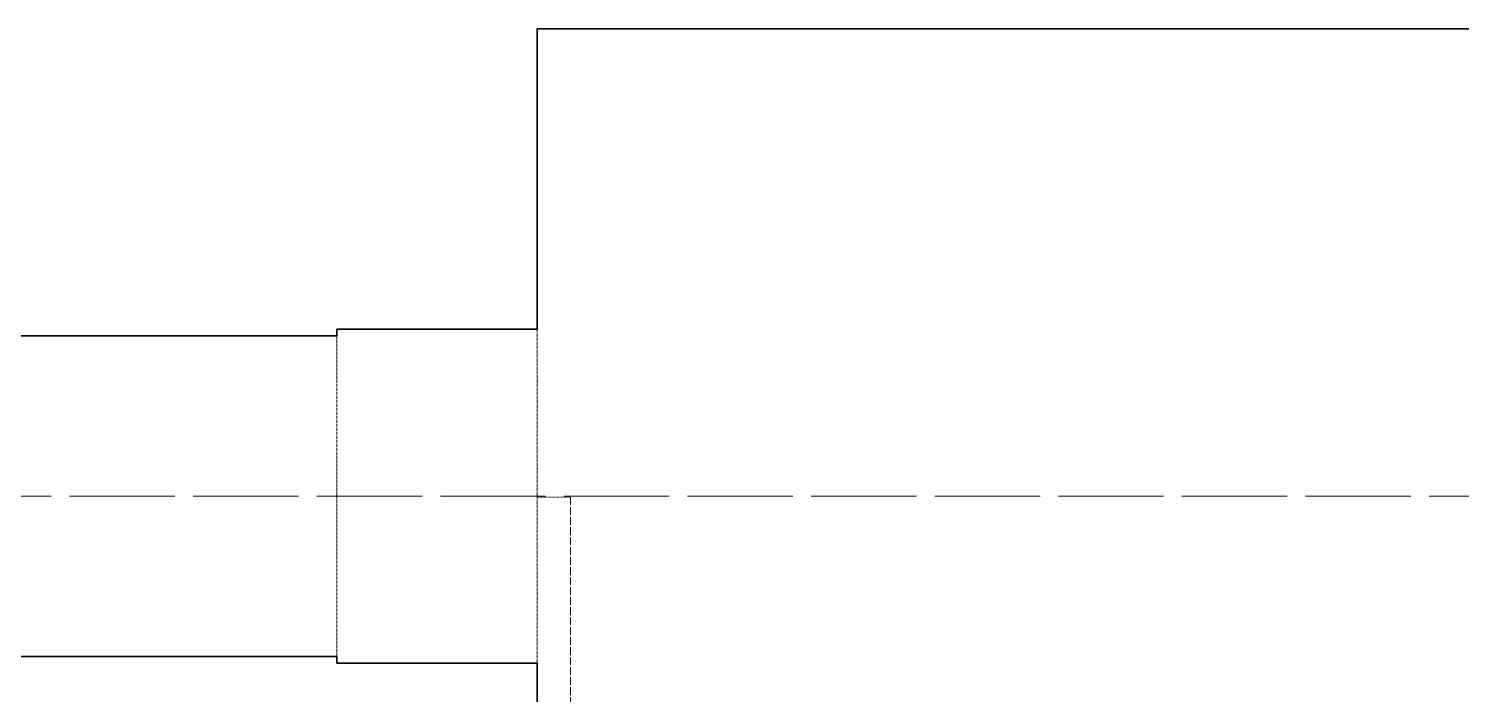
# Model space of a CAD drawing. Header units: millimetres. Extents: x 12184 to 41592, y 8990 to 29785.
# Drawn here: x 22358.8 to 22573.2, y 17277.4 to 17377.1 of the extents above; entities that cross this region are included whole.
import ezdxf

# ---------------------------------------------------------------- set-up
doc = ezdxf.new("R2010")
doc.units = ezdxf.units.MM
doc.linetypes.add('DASHDOT', pattern=[18.5, 12, -3, 0.5, -3])
doc.linetypes.add('DASHED', pattern=[15, 12, -3])

# ---------------------------------------------------------------- blocks, each defined once
blk = doc.blocks.new('A$C55E021B5')
at = {"color": 7, "lineweight": 35, "ltscale": 0.466666}
blk.add_line((999.76, 1140.5), (719.76, 1140.5), dxfattribs=at)
at = {"color": 7, "lineweight": 35, "ltscale": 0.091667}
blk.add_line((999.76, 1140.5), (1054.76, 1140.5), dxfattribs=at)
at = {"color": 7, "lineweight": 35, "ltscale": 0.008333}
blk.add_line((1059.76, 1140.5), (1054.76, 1140.5), dxfattribs=at)
at = {"color": 7, "lineweight": 35, "ltscale": 0.075}
blk.add_line((1059.76, 1140.5), (1059.76, 1095.5), dxfattribs=at)
at = {"color": 7, "lineweight": 35, "ltscale": 0.05}
for p, q in [((1089.76, 1095.5), (1059.76, 1095.5)), ((1089.76, 1045.5), (1059.76, 1045.5))]:
    blk.add_line(p, q, dxfattribs=at)
at = {"color": 7, "linetype": 'DASHED', "lineweight": 13, "ltscale": 0.041667}
for p, q in [((1059.76, 1095.5), (1059.76, 1070.5)), ((1059.76, 1070.5), (1059.76, 1045.5))]:
    blk.add_line(p, q, dxfattribs=at)
at = {"color": 7, "lineweight": 35, "ltscale": 0.001667}
for p, q in [((1089.76, 1095.5), (1089.76, 1094.5)), ((1089.76, 1046.5), (1089.76, 1045.5))]:
    blk.add_line(p, q, dxfattribs=at)
at = {"color": 7, "lineweight": 35, "ltscale": 0.183334}
for p, q in [((1199.76, 1094.5), (1089.76, 1094.5)), ((1199.76, 1046.5), (1089.76, 1046.5))]:
    blk.add_line(p, q, dxfattribs=at)
at = {"color": 7, "linetype": 'DASHED', "lineweight": 13, "ltscale": 0.04}
for p, q in [((1089.76, 1094.5), (1089.76, 1070.5)), ((1089.76, 1070.5), (1089.76, 1046.5))]:
    blk.add_line(p, q, dxfattribs=at)
at = {"color": 7, "linetype": 'DASHDOT', "lineweight": 13}
for p, q in [((451.76, 1070.5), (1267.76, 1070.5)), ((1440.5, 1070.5), (654.5, 1070.5))]:
    blk.add_line(p, q, dxfattribs=at)
at = {"color": 7, "linetype": 'DASHED', "lineweight": 13, "ltscale": 0.099773}
blk.add_line((1054.76, 1070.36), (1054.76, 1010.5), dxfattribs=at)
at = {"color": 7, "linetype": 'DASHED', "lineweight": 13, "ltscale": 0.008333}
blk.add_line((1059.76, 1070.36), (1054.76, 1070.36), dxfattribs=at)
at = {"color": 7, "lineweight": 35, "ltscale": 0.091666}
blk.add_line((1059.76, 1045.5), (1059.76, 990.5), dxfattribs=at)
blk = doc.blocks.new('1')
at = {"color": 7, "lineweight": 35, "ltscale": 0.008333}
blk.add_line((22434.89, 17377.1), (22439.89, 17377.1), dxfattribs=at)
at = {"color": 7, "lineweight": 35, "ltscale": 0.075}
blk.add_line((22434.89, 17377.1), (22434.89, 17332.1), dxfattribs=at)
at = {"color": 7, "lineweight": 35, "ltscale": 0.091667}
blk.add_line((22494.89, 17377.1), (22439.89, 17377.1), dxfattribs=at)
at = {"color": 7, "lineweight": 35, "ltscale": 0.466666}
blk.add_line((22494.89, 17377.1), (22774.89, 17377.1), dxfattribs=at)
at = {"color": 7, "lineweight": 35, "ltscale": 0.05}
for p, q in [((22404.89, 17332.1), (22434.89, 17332.1)), ((22404.89, 17282.1), (22434.89, 17282.1))]:
    blk.add_line(p, q, dxfattribs=at)
at = {"color": 7, "lineweight": 35, "ltscale": 0.001667}
for p, q in [((22404.89, 17332.1), (22404.89, 17331.1)), ((22404.89, 17283.1), (22404.89, 17282.1))]:
    blk.add_line(p, q, dxfattribs=at)
at = {"color": 7, "linetype": 'DASHED', "lineweight": 13, "ltscale": 0.041667}
for p, q in [((22434.89, 17332.1), (22434.89, 17307.1)), ((22434.89, 17307.1), (22434.89, 17282.1))]:
    blk.add_line(p, q, dxfattribs=at)
at = {"color": 7, "lineweight": 35, "ltscale": 0.183334}
for p, q in [((22294.89, 17331.1), (22404.89, 17331.1)), ((22294.89, 17283.1), (22404.89, 17283.1))]:
    blk.add_line(p, q, dxfattribs=at)
at = {"color": 7, "linetype": 'DASHED', "lineweight": 13, "ltscale": 0.04}
for p, q in [((22404.89, 17331.1), (22404.89, 17307.1)), ((22404.89, 17307.1), (22404.89, 17283.1))]:
    blk.add_line(p, q, dxfattribs=at)
at = {"color": 7, "linetype": 'DASHDOT', "lineweight": 13}
for p, q in [((22054.15, 17307.1), (22840.15, 17307.1)), ((23042.89, 17307.1), (22226.89, 17307.1))]:
    blk.add_line(p, q, dxfattribs=at)
at = {"color": 7, "linetype": 'DASHED', "lineweight": 13, "ltscale": 0.008333}
blk.add_line((22434.89, 17306.97), (22439.89, 17306.97), dxfattribs=at)
at = {"color": 7, "linetype": 'DASHED', "lineweight": 13, "ltscale": 0.099773}
blk.add_line((22439.89, 17306.97), (22439.89, 17247.1), dxfattribs=at)
at = {"color": 7, "lineweight": 35, "ltscale": 0.091666}
blk.add_line((22434.89, 17282.1), (22434.89, 17227.1), dxfattribs=at)
at = {"xscale": -1}
blk.add_blockref('A$C55E021B5', (23494.65, 16236.6), dxfattribs=at)

msp = doc.modelspace()

# ---------------------------------------------------------------- block references
msp.add_blockref('1', (0, 0))

doc.saveas('drawing.dxf')
